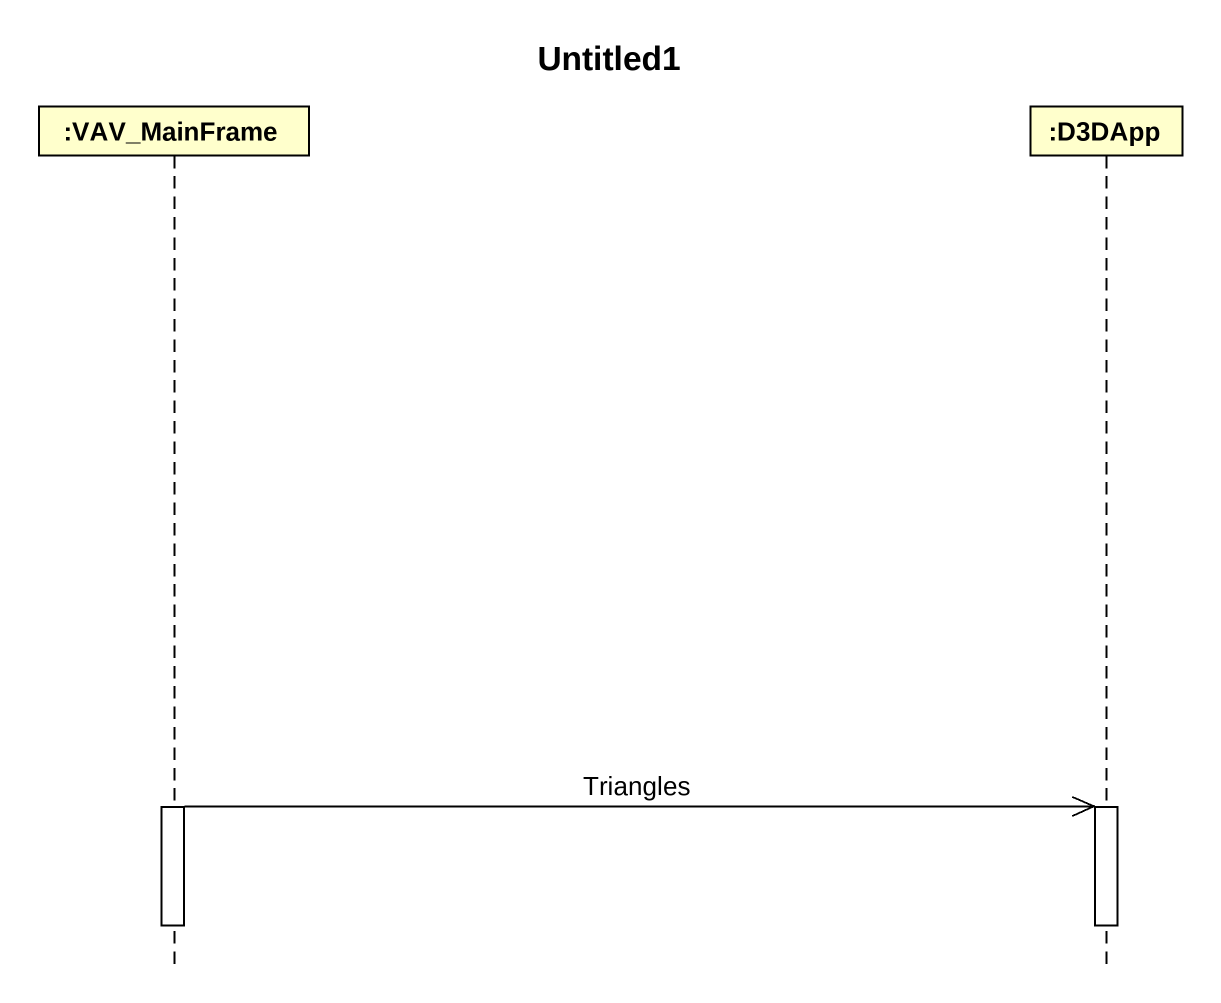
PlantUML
@startuml
title Untitled1
hide footbox
participant ":VAV_MainFrame" as VAV_MainFrame
participant ":D3DApp" as D3DApp

activate VAV_MainFrame
VAV_MainFrame ->> D3DApp : Triangles
activate D3DApp
deactivate VAV_MainFrame
deactivate D3DApp
@enduml
